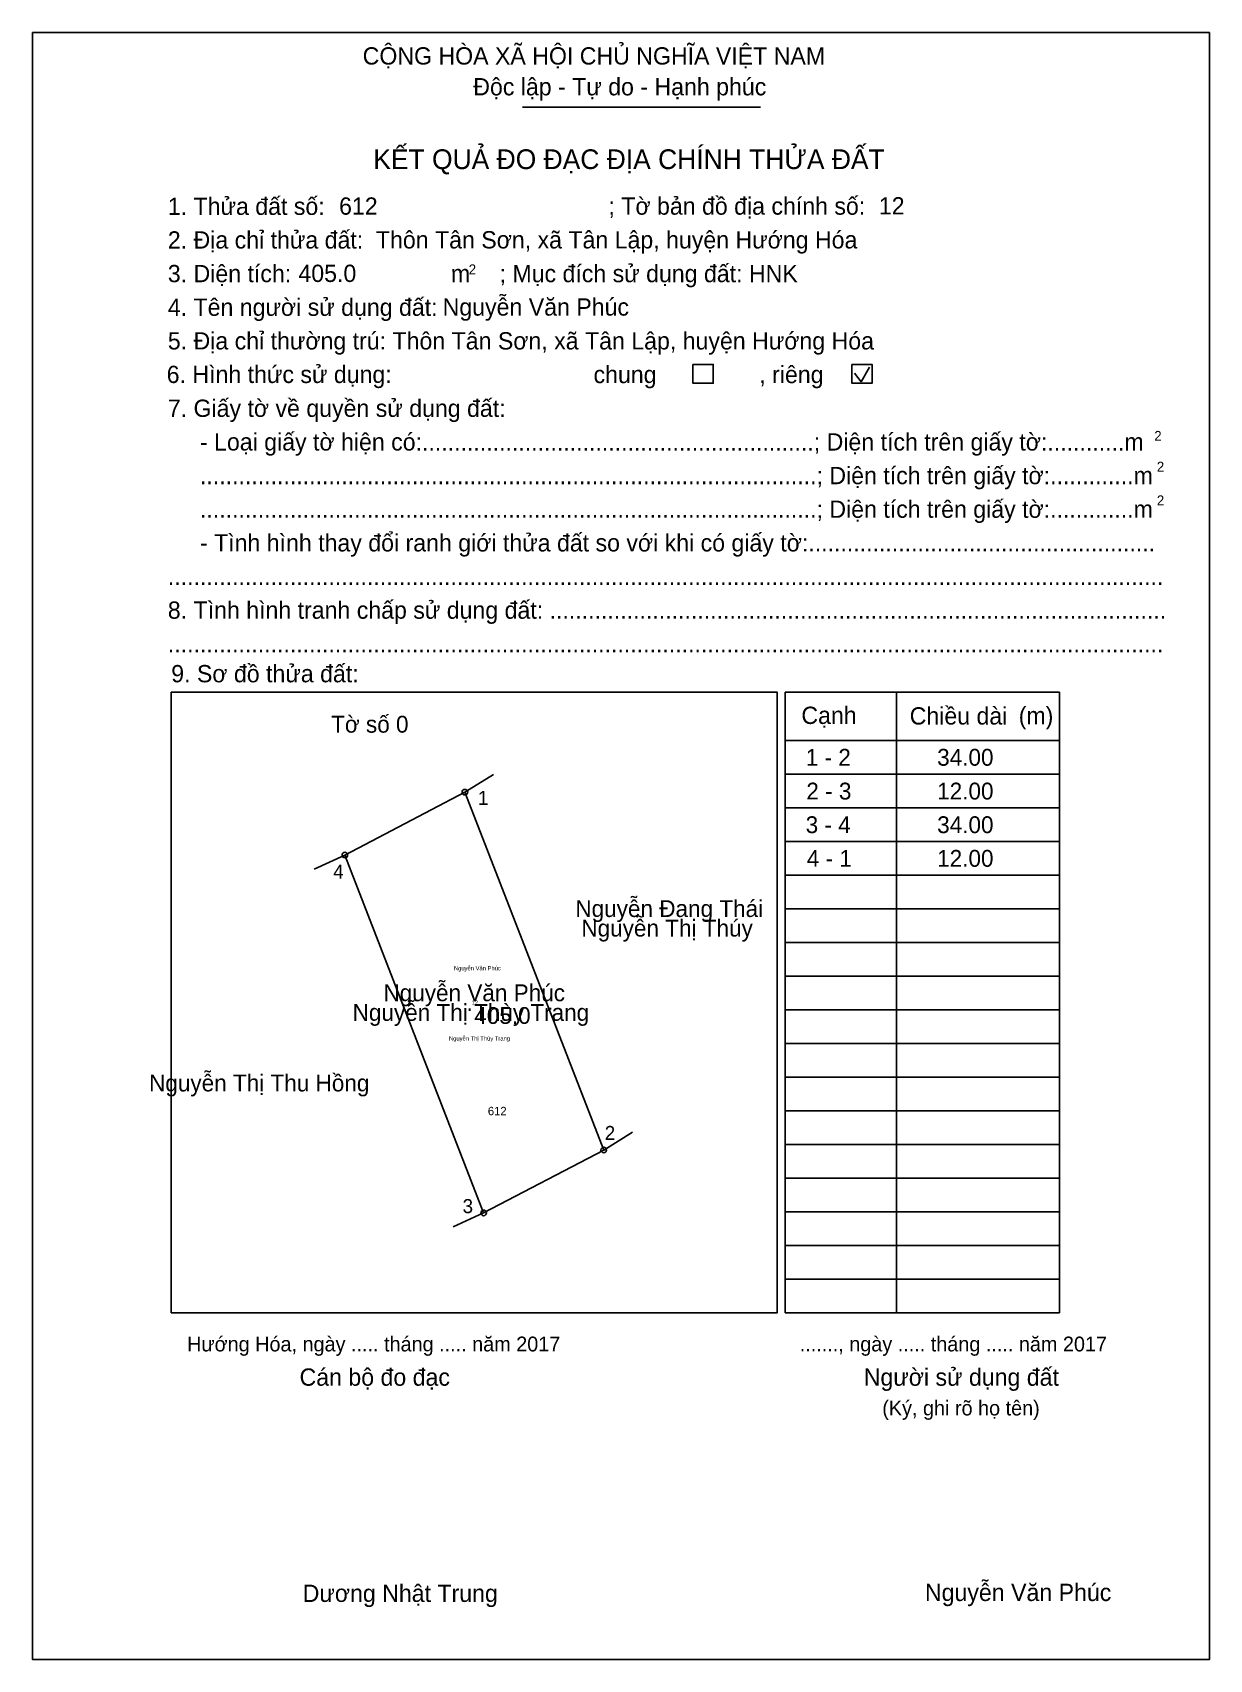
# Model space of a CAD drawing. Extents: x 548109 to 548213, y 1837725 to 1837869.
import ezdxf

# ---------------------------------------------------------------- set-up
doc = ezdxf.new("R2010")
doc.units = 0
for name, color, linetype in [('Level 1', 7, 'Continuous'), ('Level 10', 7, 'Continuous'), ('Level 11', 7, 'Continuous'), ('Level 13', 7, 'Continuous'), ('Level 15', 7, 'Continuous'), ('Level 18', 7, 'Continuous'), ('Level 2', 7, 'Continuous'), ('Level 21', 7, 'Continuous'), ('Level 27', 7, 'Continuous'), ('Level 36', 7, 'Continuous'), ('Level 48', 7, 'Continuous'), ('Level 50', 7, 'Continuous'), ('Level 52', 7, 'Continuous'), ('Level 6', 7, 'Continuous'), ('Level 9', 7, 'Continuous')]:
    doc.layers.add(name, color=color, linetype=linetype)

msp = doc.modelspace()

# ---------------------------------------------------------------- linework, layer by layer
at = {"layer": 'Level 1'}
for p, q in [((548109.12, 1837869.28), (548109.12, 1837869.28)), ((548152.51, 1837862.68), (548173.58, 1837862.68)), ((548181.9, 1837839.12), (548182.49, 1837838.35)), ((548182.49, 1837838.35), (548183.21, 1837839.64)), ((548121.4, 1837810.85), (548121.4, 1837810.85)), ((548200.03, 1837810.87), (548175.75, 1837810.87)), ((548175.75, 1837810.87), (548175.75, 1837755.88)), ((548185.62, 1837810.87), (548185.62, 1837755.88)), ((548200.03, 1837755.88), (548200.03, 1837810.87)), ((548175.75, 1837806.57), (548192.44, 1837806.57)), ((548192.44, 1837806.57), (548200.03, 1837806.57)), ((548175.75, 1837803.59), (548192.44, 1837803.59)), ((548192.44, 1837803.59), (548200.03, 1837803.59)), ((548175.75, 1837800.61), (548192.44, 1837800.61)), ((548192.44, 1837800.61), (548200.03, 1837800.61)), ((548175.75, 1837797.63), (548192.44, 1837797.63)), ((548192.44, 1837797.63), (548200.03, 1837797.63)), ((548175.75, 1837794.65), (548192.44, 1837794.65)), ((548192.44, 1837794.65), (548200.03, 1837794.65)), ((548175.75, 1837791.66), (548192.44, 1837791.66)), ((548192.44, 1837791.66), (548200.03, 1837791.66)), ((548175.75, 1837788.68), (548192.44, 1837788.68)), ((548192.44, 1837788.68), (548200.03, 1837788.68)), ((548175.75, 1837785.7), (548192.44, 1837785.7)), ((548192.44, 1837785.7), (548200.03, 1837785.7)), ((548175.75, 1837782.72), (548192.44, 1837782.72)), ((548192.44, 1837782.72), (548200.03, 1837782.72)), ((548175.75, 1837779.74), (548192.44, 1837779.74)), ((548192.44, 1837779.74), (548200.03, 1837779.74)), ((548175.75, 1837776.76), (548192.44, 1837776.76)), ((548192.44, 1837776.76), (548200.03, 1837776.76)), ((548175.75, 1837773.77), (548192.44, 1837773.77)), ((548192.44, 1837773.77), (548200.03, 1837773.77)), ((548175.75, 1837770.79), (548192.44, 1837770.79)), ((548192.44, 1837770.79), (548200.03, 1837770.79)), ((548175.75, 1837767.81), (548192.44, 1837767.81)), ((548192.44, 1837767.81), (548200.03, 1837767.81)), ((548175.75, 1837764.83), (548192.44, 1837764.83)), ((548192.44, 1837764.83), (548200.03, 1837764.83)), ((548175.75, 1837761.85), (548192.44, 1837761.85)), ((548192.44, 1837761.85), (548200.03, 1837761.85)), ((548175.75, 1837758.87), (548192.44, 1837758.87)), ((548192.44, 1837758.87), (548200.03, 1837758.87)), ((548175.06, 1837755.88), (548175.06, 1837755.88)), ((548175.75, 1837755.88), (548200.03, 1837755.88)), ((548200.03, 1837755.88), (548200.03, 1837756.42)), ((548213.32, 1837725.17), (548213.32, 1837725.17))]:
    msp.add_line(p, q, dxfattribs=at)
msp.add_lwpolyline([(548121.4, 1837810.85), (548175.06, 1837810.85), (548175.06, 1837755.88), (548121.4, 1837755.88)], close=True, dxfattribs=at)
at = {"layer": 'Level 10'}
msp.add_lwpolyline([(548136.77, 1837796.43), (548147.4, 1837802), (548159.69, 1837770.3), (548149.06, 1837764.73)], close=True, dxfattribs=at)
at = {"layer": 'Level 11'}
for centre in [(548147.4, 1837802), (548136.77, 1837796.43), (548136.77, 1837796.43), (548159.69, 1837770.3), (548149.06, 1837764.73)]:
    msp.add_circle(centre, 0.248, dxfattribs=at)
at = {"layer": 'Level 2'}
msp.add_lwpolyline([(548109.12, 1837869.28), (548213.31, 1837869.28), (548213.31, 1837725.17), (548109.12, 1837725.17)], close=True, dxfattribs=at)
at = {"layer": 'Level 27'}
for p, q in [((548147.4, 1837802), (548149.94, 1837803.57)), ((548136.77, 1837796.43), (548134.06, 1837795.19)), ((548159.69, 1837770.3), (548162.23, 1837771.87)), ((548149.06, 1837764.73), (548146.35, 1837763.49))]:
    msp.add_line(p, q, dxfattribs=at)
at = {"layer": 'Level 50'}
for points in [[(548167.59, 1837839.89), (548169.38, 1837839.89), (548169.38, 1837838.22), (548167.59, 1837838.22)], [(548181.66, 1837839.89), (548183.45, 1837839.89), (548183.45, 1837838.22), (548181.66, 1837838.22)]]:
    msp.add_lwpolyline(points, close=True, dxfattribs=at)

# ---------------------------------------------------------------- texts
at = {"layer": 'Level 1'}
for s, height, p in [('CỘNG HÒA XÃ HỘI CHỦ NGHĨA VIỆT NAM', 1.5305, (548138.35, 1837866.45)), ('Độc lập - Tự do - Hạnh phúc', 1.5305, (548148.14, 1837863.72)), ('KẾT QUẢ ĐO ĐẠC ĐỊA CHÍNH THỬA ĐẤT', 1.7493, (548139.29, 1837857.19)), ('1. Thửa đất số:', 1.5305, (548121.1, 1837853.13)), ('; Tờ bản đồ địa chính số:', 1.5305, (548160.11, 1837853.15)), ('2. Địa chỉ thửa đất:', 1.5305, (548121.1, 1837850.15)), ('3. Diện tích:', 1.5305, (548121.1, 1837847.17)), ('m', 1.53, (548146.16, 1837847.17)), ('2', 0.875, (548147.74, 1837847.87)), ('; Mục đích sử dụng đất: HNK', 1.5306, (548150.47, 1837847.17)), ('4. Tên người sử dụng đất:', 1.5305, (548121.1, 1837844.19)), ('5. Địa chỉ thường trú: Thôn Tân Sơn, xã Tân Lập, huyện Hướng Hóa', 1.5306, (548121.1, 1837841.21)), ('chung                , riêng', 1.5305, (548158.79, 1837838.23)), ('7. Giấy tờ về quyền sử dụng đất:', 1.5305, (548121.1, 1837835.24)), ('     - Loại giấy tờ hiện có:.............................................................; Diện tích trên giấy tờ:............m', 1.53047, (548121.1, 1837832.26)), ('2', 0.875, (548208.43, 1837833.12)), ('     ................................................................................................; Diện tích trên giấy tờ:.............m', 1.53047, (548121.1, 1837829.28)), ('2', 0.875, (548208.66, 1837830.39)), ('     ................................................................................................; Diện tích trên giấy tờ:.............m', 1.53047, (548121.1, 1837826.3)), ('2', 0.875, (548208.66, 1837827.41)), ('     - Tình hình thay đổi ranh giới thửa đất so với khi có giấy tờ:......................................................', 1.53047, (548121.1, 1837823.32)), ('...........................................................................................................................................................', 1.53047, (548121.1, 1837820.34)), ('8. Tình hình tranh chấp sử dụng đất: ................................................................................................', 1.53047, (548121.1, 1837817.36)), ('...........................................................................................................................................................', 1.53047, (548121.1, 1837814.37)), ('9. Sơ đồ thửa đất:', 1.5305, (548121.4, 1837811.73)), ('Cạnh', 1.53, (548177.19, 1837808.04)), ('Chiều dài', 1.53, (548186.78, 1837807.99)), ('(m)', 1.53, (548196.43, 1837808.01)), ('Hướng Hóa, ngày ..... tháng ..... năm 2017', 1.3119, (548122.8, 1837752.46)), ('......., ngày ..... tháng ..... năm 2017', 1.3119, (548177.04, 1837752.46)), ('Người sử dụng đất', 1.5305, (548182.71, 1837749.42)), ('Cán bộ đo đạc', 1.5306, (548132.76, 1837749.42)), ('(Ký, ghi rõ họ tên)', 1.3119, (548184.35, 1837746.79)), ('Dương Nhật Trung', 1.5306, (548133.04, 1837730.27))]:
    msp.add_text(s, height=height, dxfattribs=at).set_placement(p)
at = {"layer": 'Level 13'}
for s, height, p in [('Nguyễn Văn Phúc', 0.3727, (548146.43, 1837786.22)), ('Nguyễn Văn Phúc', 1.4908, (548140.19, 1837783.48)), ('Nguyễn Thị Thùy Trang', 1.4908, (548137.46, 1837781.74)), ('.', 1.49, (548147.54, 1837782.61)), ('405.0', 1.491, (548148.23, 1837781.47))]:
    msp.add_text(s, height=height, dxfattribs=at).set_placement(p)
at = {"layer": 'Level 15'}
msp.add_text('Nguyễn Thị Thùy Trang', height=0.3727, dxfattribs=at).set_placement((548145.99, 1837780))
at = {"layer": 'Level 18'}
msp.add_text('12', height=0.373, dxfattribs=at).set_placement((548147.98, 1837783.17))
at = {"layer": 'Level 21'}
msp.add_text('612', height=0.745, dxfattribs=at).set_placement((548149.43, 1837773.38))
at = {"layer": 'Level 36'}
for s, height, p in [('Tờ số 0', 1.491, (548135.56, 1837807.27)), ('Nguyễn Đang Thái', 1.4908, (548157.18, 1837790.94)), ('Nguyễn Thị Thúy', 1.4908, (548157.71, 1837789.21)), ('Nguyễn Thị Thu Hồng', 1.4908, (548119.44, 1837775.49))]:
    msp.add_text(s, height=height, dxfattribs=at).set_placement(p)
at = {"layer": 'Level 48'}
msp.add_text('6. Hình thức sử dụng:', height=1.5305, dxfattribs=at).set_placement((548121, 1837838.24))
at = {"layer": 'Level 52'}
for s, p in [('1 - 2', (548177.58, 1837804.34)), ('34.00', (548189.21, 1837804.34)), ('2 - 3', (548177.63, 1837801.35)), ('12.00', (548189.21, 1837801.35)), ('3 - 4', (548177.57, 1837798.37)), ('34.00', (548189.21, 1837798.37)), ('4 - 1', (548177.67, 1837795.39)), ('12.00', (548189.21, 1837795.39))]:
    msp.add_text(s, height=1.491, dxfattribs=at).set_placement(p)
at = {"layer": 'Level 6'}
for s, height, p in [('612', 1.531, (548136.26, 1837853.15)), ('12', 1.531, (548184.05, 1837853.17)), ('Thôn Tân Sơn, xã Tân Lập, huyện Hướng Hóa', 1.5306, (548139.52, 1837850.16)), ('405.0', 1.531, (548132.66, 1837847.19)), ('Nguyễn Văn Phúc', 1.5305, (548145.43, 1837844.21)), ('Nguyễn Văn Phúc', 1.5305, (548188.13, 1837730.35))]:
    msp.add_text(s, height=height, dxfattribs=at).set_placement(p)
at = {"layer": 'Level 9'}
for s, p in [('1', (548148.56, 1837800.87)), ('4', (548135.74, 1837794.34)), ('2', (548159.78, 1837771.19)), ('3', (548147.2, 1837764.71))]:
    msp.add_text(s, height=1.24, dxfattribs=at).set_placement(p)

doc.saveas('drawing.dxf')
